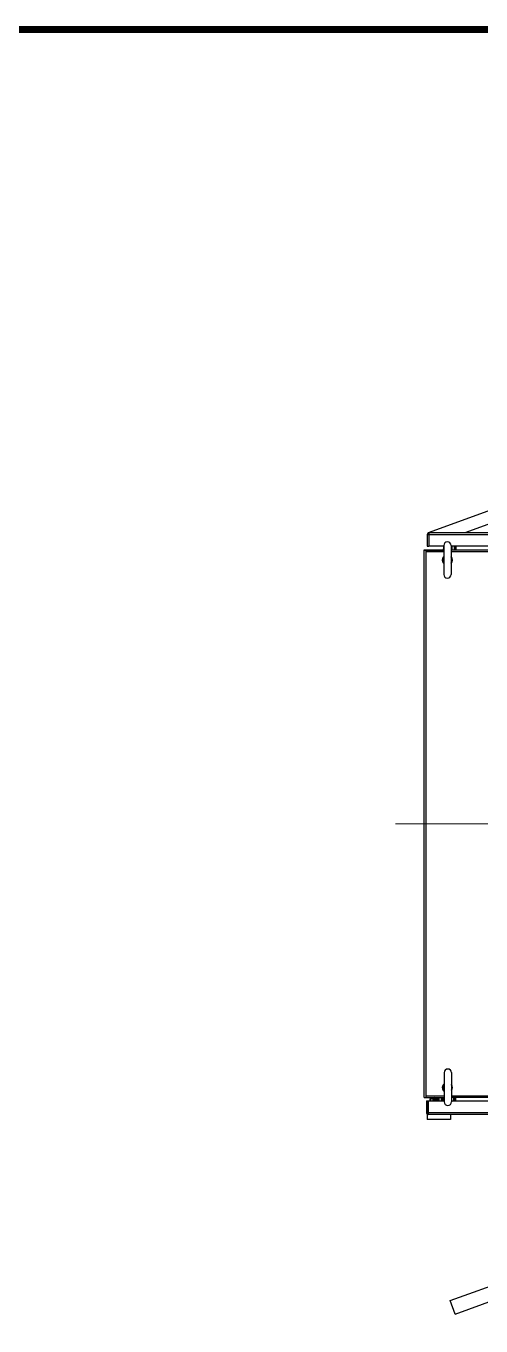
# Model space of a CAD drawing. Extents: x 81444 to 119867, y -54538 to -28747.
# Drawn here: x 83723 to 84348, y -53162 to -51376 of the extents above; entities that cross this region are included whole.
import ezdxf
from ezdxf.enums import TextEntityAlignment as Align
from ezdxf.lldxf.tags import DXFTag

# ---------------------------------------------------------------- set-up
doc = ezdxf.new("R2010")
doc.units = 0
doc.header["$LTSCALE"] = 100
doc.header["$MEASUREMENT"] = 0
doc.layers.add('PANEL', color=7, linetype='Continuous')
doc.layers.add('t', color=1, linetype='Continuous')
doc.styles.get("Standard").update_dxf_attribs({"font": ''})
doc.styles.get('Standard').set_extended_font_data('SimSun')
tags = doc.linetypes.add('CENTER', pattern=[2, 1.25, -0.25, 0.25, -0.25]).pattern_tags.tags
tags[10:11] = [DXFTag(74, 4), DXFTag(75, 0), DXFTag(340, '0'), DXFTag(46, 1.0), DXFTag(50, 0.0), DXFTag(44, 0.0), DXFTag(45, 0.0)]
tags[8:9] = [DXFTag(74, 4), DXFTag(75, 0), DXFTag(340, '0'), DXFTag(46, 1.0), DXFTag(50, 0.0), DXFTag(44, 0.0), DXFTag(45, 0.0)]
tags[6:7] = [DXFTag(74, 4), DXFTag(75, 0), DXFTag(340, '0'), DXFTag(46, 1.0), DXFTag(50, 0.0), DXFTag(44, 0.0), DXFTag(45, 0.0)]
tags[4:5] = [DXFTag(74, 4), DXFTag(75, 0), DXFTag(340, '0'), DXFTag(46, 1.0), DXFTag(50, 0.0), DXFTag(44, 0.0), DXFTag(45, 0.0)]
tags = doc.linetypes.add('HIDDEN', pattern=[0.375, 0.25, -0.125]).pattern_tags.tags
tags[6:7] = [DXFTag(74, 4), DXFTag(75, 0), DXFTag(340, '0'), DXFTag(46, 1.0), DXFTag(50, 0.0), DXFTag(44, 0.0), DXFTag(45, 0.0)]
tags[4:5] = [DXFTag(74, 4), DXFTag(75, 0), DXFTag(340, '0'), DXFTag(46, 1.0), DXFTag(50, 0.0), DXFTag(44, 0.0), DXFTag(45, 0.0)]

# ---------------------------------------------------------------- blocks, each defined once
blk = doc.blocks.new('图框')
at = {"layer": 't', "color": 7, "const_width": 9.62}
blk.add_lwpolyline([(4115.6, -3151.6), (4115.6, 0), (0, 0), (0, -3151.6)], close=True, dxfattribs=at)
at = {"color": 7, "flags": 8}
for tag, p, height in [('DWG.NAME:', (1381.6, -2910.4), 25), ('PROJECTNAME:', (3125.5, -2912.8), 24), ('PROJECTNAME：', (3339.1, -2913.1), 25), ('DWG.NO.:', (3128.2, -3030.4), 24), ('图纸编号', (3315.4, -3052.4), 24), ('FILENO.:', (3128.7, -3106.1), 24), ('文档号', (3317.7, -3124.1), 24)]:
    blk.add_attdef(tag, p, '', height=height, dxfattribs=at)
for tag, height, p in [('RENLIU', 24, (698.2, -2950.4)), ('SHUFENWANG', 24, (885.8, -2950.4)), ('FANGHOU', 24, (1069.7, -2950.4)), ('DANDANLI', 24, (1250, -2950.4)), ('A', 23, (59.9, -2974.9)), ('设计时间', 23, (213.9, -2974.9)), ('刘仁', 23, (698.2, -3002.2)), ('王姝芬', 23, (885.8, -3002.2)), ('侯方', 23, (1069.7, -3002.2)), ('李丹丹', 23, (1250, -3002.2)), ('#10STATIONONTROLCABINETCOVER', 30, (1777.9, -3017.2)), ('PAGEXOFX', 24, (3953.7, -3039.1)), ('REV.', 24, (59.4, -3063)), ('DATE', 24, (208.9, -3063)), ('DESCRIPTION', 24, (451.7, -3063)), ('PREPARED', 24, (698.2, -3063)), ('CHECKED', 24, (885.8, -3063)), ('SIGNED', 24, (1069.7, -3063)), ('APPROVED', 24, (1250, -3063)), ('图纸名称', 30, (1777.9, -3094.7)), ('第几页共几页', 24, (3953.7, -3114.1))]:
    blk.add_attdef(tag, text='', height=height, dxfattribs=at).set_placement(p, align=Align.MIDDLE)
for tag, p in [('图纸名称:', (1377.8, -2965.9)), ('项目名称：', (3121.6, -2984.3)), ('项目名称：', (3325, -2984.3))]:
    blk.add_attdef(tag, text='', height=25, dxfattribs=at).set_placement(p, align=Align.BOTTOM_LEFT)
at = {"color": 7, "width": 0.8, "flags": 8}
blk.add_attdef('HANGZHOUHOLLYSYSAUTOMATIONCO.,LTD.', text='', height=24, dxfattribs=at).set_placement((2770.1, -3045.7), align=Align.MIDDLE)

msp = doc.modelspace()

# ---------------------------------------------------------------- linework, layer by layer
at = {"color": 7, "linetype": 'Continuous'}
for p, q in [((84274.1, -52074.2), (84274.1, -52090.4)), ((84274.1, -52074.2), (84276.1, -52074.2)), ((84276.1, -52074.2), (84276.1, -52090.4)), ((84276.4, -52071.9), (84276.4, -52090.4)), ((85063.8, -52071.9), (84276.4, -52071.9)), ((84276.4, -52074.2), (85063.8, -52074.2)), ((84269.8, -52847.8), (84269.8, -52095.2)), ((84269.8, -52095.2), (84296.4, -52095.2)), ((84269.8, -52095.8), (84296.8, -52095.8)), ((84270.3, -52095.2), (84270.3, -52095.8)), ((84272.1, -52095.8), (84272.1, -52847.8)), ((84296.8, -52098.1), (84272.1, -52098.1)), ((84274.1, -52090.4), (84276.1, -52090.4)), ((84296.8, -52090.4), (84276.4, -52090.4)), ((84296.3, -52095.8), (84296.8, -52091.1)), ((84296.8, -52089.3), (84296.8, -52129.3)), ((84306.8, -52089.3), (84306.8, -52129.3)), ((85031.8, -52090.4), (84306.8, -52090.4)), ((85031.8, -52095.8), (84306.8, -52095.8)), ((85031.8, -52098.1), (84306.8, -52098.1)), ((84308.1, -52090.4), (84308.1, -52095.8)), ((84308.1, -52095.2), (84311.2, -52095.2)), ((84311.2, -52090.4), (84311.2, -52095.8)), ((84312.4, -52095.8), (84312.4, -52090.4)), ((84313.6, -52090.4), (84313.6, -52095.8)), ((84297.4, -52813.7), (84297.4, -52853.7)), ((84307.4, -52813.7), (84307.4, -52853.7)), ((84269.8, -52847.8), (84297.4, -52847.8)), ((84272.1, -52845.5), (84297.4, -52845.5)), ((84273.1, -52852.5), (84273.1, -52868.7)), ((84273.1, -52852.5), (84275.1, -52852.5)), ((84275.1, -52852.5), (84275.1, -52868.7)), ((84275.4, -52852.5), (84275.4, -52871)), ((84275.4, -52852.5), (84297.4, -52852.5)), ((84277.6, -52850.4), (84277.6, -52852.5)), ((84277.6, -52850.4), (84278.8, -52850.4)), ((84278.8, -52850.4), (84278.8, -52852.5)), ((84279.4, -52848.5), (84279.4, -52849.7)), ((84283.6, -52848.5), (84279.4, -52848.5)), ((84283.6, -52849.7), (84279.4, -52849.7)), ((84282.1, -52851.6), (84282.1, -52849.7)), ((84282.1, -52849.7), (84288.6, -52849.7)), ((84282.1, -52849.7), (84282.1, -52849.7)), ((84282.1, -52851.6), (84286.6, -52851.6)), ((84284, -52847.8), (84283.3, -52848.5)), ((84283.6, -52848.5), (84283.6, -52849.7)), ((84284.6, -52851.6), (84284.6, -52852.5)), ((84286.6, -52852.5), (84286.6, -52850.5)), ((84286.6, -52850.5), (84288.6, -52850.5)), ((84287.7, -52852.5), (84287.7, -52850.5)), ((84288.6, -52847.8), (84288.6, -52852.5)), ((84290.6, -52849.5), (84288.6, -52849.5)), ((84290.6, -52852.5), (84290.6, -52847.8)), ((84290.7, -52852.5), (84290.7, -52848.5)), ((84293.5, -52848.5), (84290.7, -52848.5)), ((84293.5, -52852.5), (84293.5, -52848.5)), ((84293.6, -52847.8), (84293.6, -52852.5)), ((84295.6, -52849.5), (84293.6, -52849.5)), ((84295.6, -52852.5), (84295.6, -52847.8)), ((84295.6, -52849.7), (84297.4, -52849.7)), ((84295.6, -52851.6), (84297.4, -52851.6)), ((84296.6, -52848.5), (84296.6, -52849.7)), ((84297.4, -52848.5), (84296.6, -52848.5)), ((84297.4, -52849.7), (84296.6, -52849.7)), ((84307.4, -52845.5), (85031.8, -52845.5)), ((85031.8, -52847.8), (84307.4, -52847.8)), ((84307.4, -52852.5), (85031.8, -52852.5)), ((84310.1, -52847.8), (84310.1, -52852.5)), ((84311.2, -52852.5), (84311.2, -52847.8)), ((84312.4, -52852.5), (84312.4, -52847.8)), ((84313.6, -52852.5), (84313.6, -52847.8)), ((84273.1, -52868.7), (84275.1, -52868.7)), ((84274.1, -52871), (84274.1, -52878)), ((85062.8, -52868.7), (84275.4, -52868.7)), ((85062.8, -52871), (84275.4, -52871)), ((84306.1, -52871), (84306.1, -52878)), ((84306.1, -52878), (84274.1, -52878))]:
    msp.add_line(p, q, dxfattribs=at)
at = {"color": 1, "linetype": 'CENTER', "lineweight": 20}
msp.add_line((84230.6, -52471.8), (85102.2, -52471.8), dxfattribs=at)
msp.add_line((84312.5, -53145.6), (84305.7, -53126.8))
at = {"color": 7, "linetype": 'Continuous'}
for centre, radius, start, end in [((84276.4, -52074.2), 2.3, 90, 180), ((84276.4, -52074.2), 0.3, 90, 180), ((84301.8, -52089.3), 5, 0, 180), ((84301.8, -52109.3), 7, 136.1481, 223.8519), ((84301.8, -52109.3), 7, 316.1481, 43.8519), ((84302.4, -52109.3), 6, 317.1729, 42.8262), ((84302.4, -52109.3), 6, 317.4995, 42.5005), ((84302.4, -52109.3), 6, 158.9847, 195), ((84302.4, -52109.3), 6, 159.9087, 200.0913), ((84301.8, -52129.3), 5, 180, 0), ((84302.4, -52813.7), 5, 0, 180), ((84301.8, -52834.3), 7, 129.662, 230.338), ((84302.4, -52833.7), 6, 146.445, 195), ((84302.4, -52833.7), 6, 146.983, 213.017), ((84301.8, -52834.3), 7, 323.8717, 36.1283), ((84302.4, -52833.7), 6, 326.4616, 33.5384), ((84302.4, -52833.7), 6, 326.983, 33.017), ((84279.4, -52850.4), 1.88, 90, 180), ((84279.4, -52850.4), 0.681, 90, 180), ((84302.4, -52853.7), 5, 180, 0), ((84275.4, -52868.7), 2.3, 180, 270), ((84275.4, -52868.7), 0.3, 180, 270)]:
    msp.add_arc(centre, radius, start, end, dxfattribs=at)
at = {"layer": 'PANEL', "linetype": 'HIDDEN'}
for p, q in [((85026.7, -51797.3), (84275.4, -52071.9)), ((85034.4, -51815.8), (84325.6, -52071.9)), ((84305.7, -53126.8), (85013.5, -52871)), ((84312.5, -53145.6), (85063.8, -52871))]:
    msp.add_line(p, q, dxfattribs=at)

# ---------------------------------------------------------------- block references
at = {"color": 1}
msp.add_blockref('图框', (81448.4, -51380.3), dxfattribs=at)

doc.saveas('drawing.dxf')
